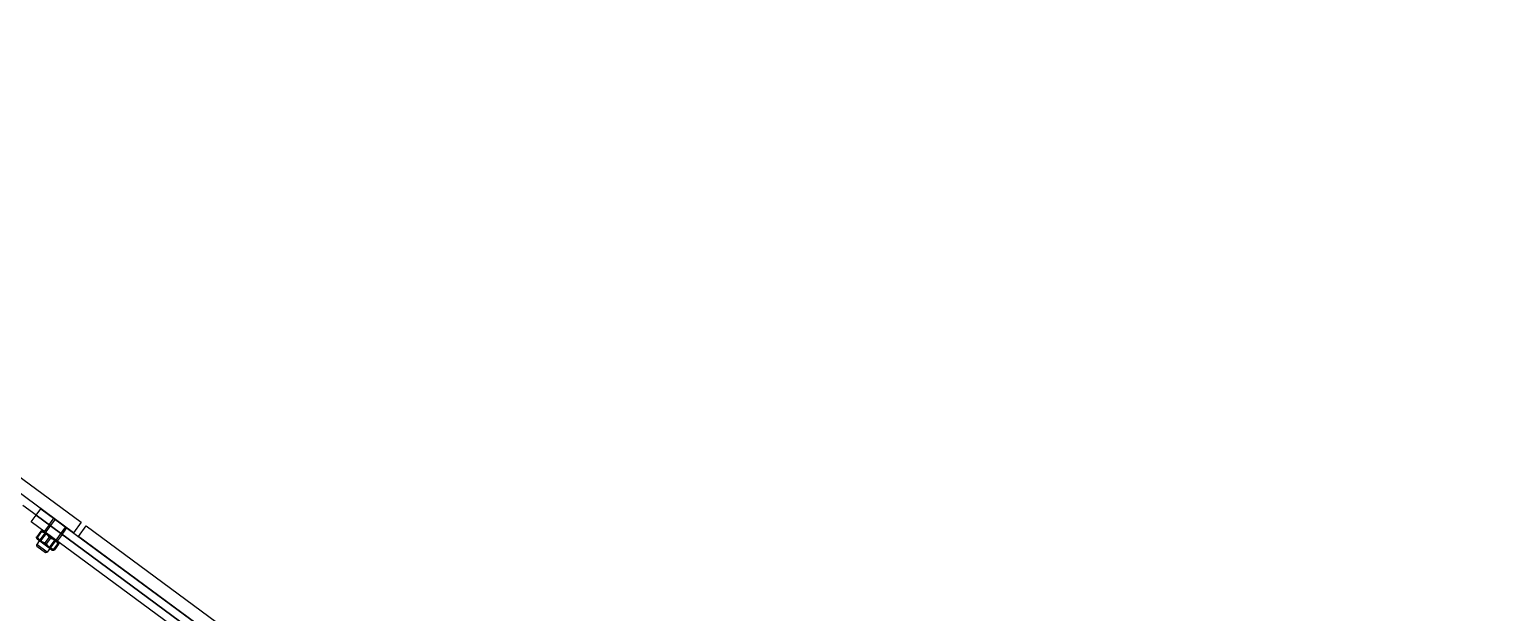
# Model space of a CAD drawing. Header units: millimetres. Extents: x 400392 to 401186, y 4543812 to 4544115.
# Drawn here: x 400765.676 to 400766.586, y 4544088.001 to 4544088.36 of the extents above; entities that cross this region are included whole.
import ezdxf

# ---------------------------------------------------------------- set-up
doc = ezdxf.new("R2010")
doc.units = ezdxf.units.MM
doc.layers.add('görünüş prota', color=4, linetype='Continuous')
doc.layers.add('kiris prota', color=6, linetype='Continuous')

# ---------------------------------------------------------------- blocks, each defined once
blk = doc.blocks.new('A$C750F51A7')
at = {"layer": 'görünüş prota', "color": 253, "lineweight": -2}
for p, q in [((-220.984, -61.165), (-73.334, -61.165)), ((-73.334, -61.165), (-73.334, -61.965)), ((-72.959, -61.965), (-72.959, -61.165)), ((-72.959, -61.165), (130.391, -61.165)), ((-73.334, -61.965), (-220.984, -61.965)), ((-75.834, -62.465), (-76.834, -62.465)), ((-75.834, -62.465), (-75.834, -61.965)), ((-75.834, -61.965), (-43.834, -61.965)), ((-43.834, -62.465), (-75.834, -62.465)), ((-75.834, -62.465), (-43.834, -62.465)), ((-75.834, -62.965), (-75.834, -62.465)), ((-74.834, -62.465), (-74.834, -61.965)), ((-74.834, -62.465), (-74.834, -62.965)), ((-74.734, -61.965), (-74.734, -63.615)), ((-73.934, -61.965), (-73.934, -63.615)), ((-73.834, -62.465), (-73.834, -61.965)), ((-73.834, -62.465), (-73.834, -62.965)), ((130.391, -61.965), (-72.959, -61.965)), ((-43.834, -62.965), (-75.834, -62.965)), ((-75.011, -63.072), (-75.011, -63.508)), ((-74.899, -62.965), (-74.986, -63.015)), ((-74.899, -63.615), (-74.986, -63.565)), ((-74.954, -63.072), (-74.954, -63.508)), ((-73.769, -63.615), (-74.899, -63.615)), ((-74.667, -63.004), (-74.734, -62.965)), ((-74.667, -63.576), (-74.734, -63.615)), ((-74.734, -63.615), (-74.734, -63.889)), ((-74.002, -63.004), (-74.667, -63.004)), ((-74.667, -63.004), (-74.667, -63.576)), ((-74.667, -63.576), (-74.002, -63.576)), ((-74.391, -63.072), (-74.391, -63.508)), ((-74.278, -63.072), (-74.278, -63.508)), ((-74.002, -63.004), (-73.934, -62.965)), ((-74.002, -63.004), (-74.002, -63.576)), ((-74.002, -63.576), (-73.934, -63.615)), ((-73.934, -63.615), (-73.934, -63.889)), ((-73.769, -62.965), (-73.683, -63.015)), ((-73.769, -63.615), (-73.683, -63.565)), ((-73.715, -63.072), (-73.715, -63.508)), ((-73.658, -63.072), (-73.658, -63.508)), ((-73.934, -63.889), (-74.734, -63.889)), ((-74.658, -63.965), (-74.734, -63.889)), ((-74.658, -63.965), (-74.011, -63.965)), ((-74.011, -63.965), (-73.934, -63.889))]:
    blk.add_line(p, q, dxfattribs=at)
for points, weights in [([(-75.011, -63.072), (-74.983, -62.964), (-74.954, -63.072)], [1, 1.15470053838, 1]), ([(-74.391, -63.072), (-74.701, -62.964), (-75.011, -63.072)], [1, 1.15470053838, 1]), ([(-74.954, -63.508), (-74.983, -63.616), (-75.011, -63.508)], [1, 1.15470053838, 1]), ([(-75.011, -63.508), (-74.701, -63.616), (-74.391, -63.508)], [1, 1.15470053838, 1]), ([(-74.954, -63.072), (-74.616, -62.964), (-74.278, -63.072)], [1, 1.15470053838, 1]), ([(-74.278, -63.508), (-74.616, -63.616), (-74.954, -63.508)], [1, 1.15470053838, 1]), ([(-73.715, -63.072), (-74.053, -62.964), (-74.391, -63.072)], [1, 1.15470053838, 1]), ([(-74.391, -63.508), (-74.053, -63.616), (-73.715, -63.508)], [1, 1.15470053838, 1]), ([(-74.278, -63.072), (-73.968, -62.964), (-73.658, -63.072)], [1, 1.15470053838, 1]), ([(-73.658, -63.508), (-73.968, -63.616), (-74.278, -63.508)], [1, 1.15470053838, 1]), ([(-73.683, -63.015), (-73.697, -63.007), (-73.715, -63.072)], [1.07580546344, 1.08828146952, 1]), ([(-73.715, -63.508), (-73.697, -63.574), (-73.683, -63.565)], [1, 1.08828146952, 1.07580546344]), ([(-73.658, -63.072), (-73.671, -63.022), (-73.683, -63.015)], [1, 1.06641906886, 1.07580546344]), ([(-73.683, -63.565), (-73.671, -63.559), (-73.658, -63.508)], [1.07580546344, 1.06641906886, 1])]:
    blk.add_rational_spline(points, weights, degree=2, dxfattribs=at)

msp = doc.modelspace()

# ---------------------------------------------------------------- block references
at = {"layer": 'kiris prota', "color": 1, "xscale": 0.01, "yscale": 0.01, "zscale": 0.01, "rotation": 323.6371180962271}
msp.add_blockref('A$C750F51A7', (400766.6613, 4544088.11446), dxfattribs=at)

doc.saveas('drawing.dxf')
